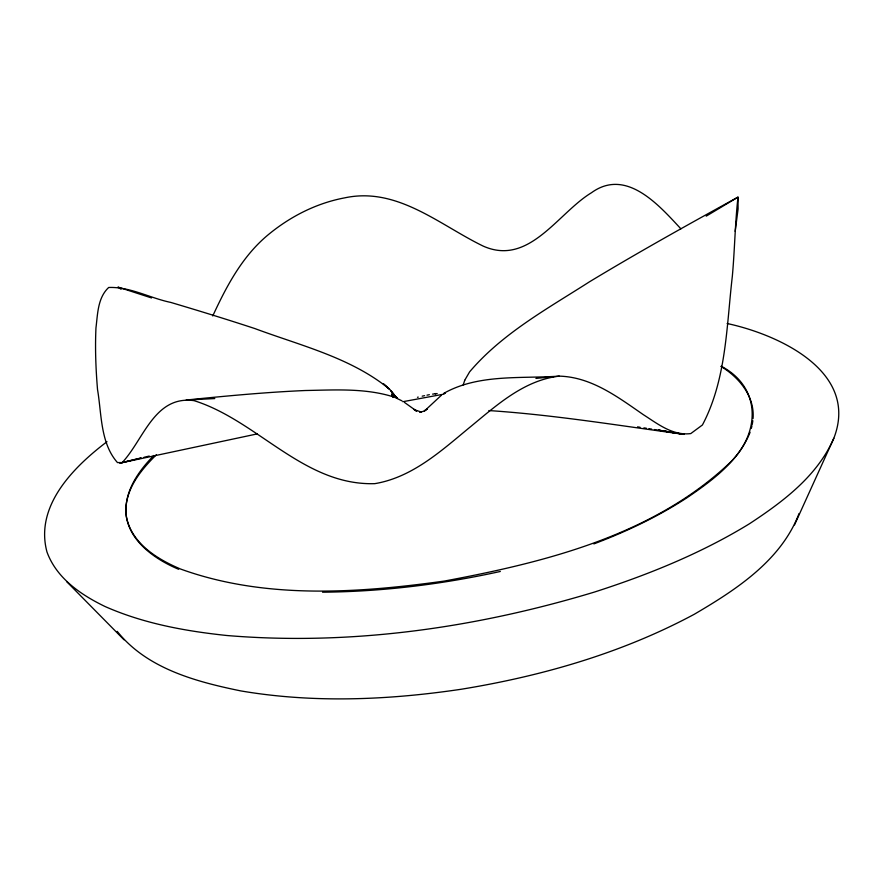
<?xml version="1.0" encoding="UTF-8"?>
<svg xmlns="http://www.w3.org/2000/svg" width="883" height="883" viewBox="0 0 883 883"><rect width="100%" height="100%" fill="white"/><g stroke="black" fill="none" stroke-linecap="round" stroke-linejoin="round"><path stroke-width="1.32" d="M753.044 418.608C754.899 396.456 739.016 377.262 720.981 366.434M752.239 424.535L752.846 420.727M735.186 231.368L738.089 208.962L738 197.13C688.034 224.591 638.21 252.339 589.414 281.843C547.471 308.719 502.228 333.399 469.613 371.864L464.756 380.22M751.323 428.387L751.941 425.827M794.523 524.91L833.817 438.288C859.589 371.732 778.927 334.624 727.139 323.509M799.038 513.542C781.135 560.595 735.881 589.855 694.281 614.27C621.919 653.122 542.03 676.058 461.246 689.248C388.388 700.076 313.719 703.321 240.838 690.914C196.114 681.753 146.92 668.696 117.218 631.367M463.211 384.911L464.734 380.297M750.097 432.273C738.552 461.279 712.151 480.606 687.184 497.615C658.023 516.632 626.378 531.621 593.851 543.917M212.759 315.959C226.567 286.081 242.383 256.092 268.2 234.757C290.264 216.512 316.445 203.156 344.69 197.858C397.173 186.578 439.326 224.812 483.156 246.081C529.016 266.578 557.824 213.134 591.422 192.77C626.102 167.527 658.873 205.099 680.881 228.829M833.817 438.288C817.349 476.114 782.89 501.787 749.402 523.796C701.069 553.409 648.232 574.756 594.391 592.074C475.816 627.912 350.672 645.859 226.865 635.506C185.287 631.135 143.576 623.53 105.121 606.544C80.938 594.855 56.567 578.299 46.976 551.996C34.558 505.981 73.532 467.052 106.986 441.71M153.841 455.473C137.958 471.544 123.3 492.714 126.28 516.434C131.468 543.376 157.119 559.116 180.529 569.016C264.757 599.48 357.085 593.21 444.226 581.08C544.723 562.35 651.853 535.771 728.541 464.016C760.086 434.844 762.349 387.913 721.323 366.268M156.401 454.712C142.064 468.895 127.825 485.86 125.993 506.798C124.028 537.879 153.156 558.619 178.653 569.292M395.187 396.268L389.8 389.447L383.266 383.708L389.502 389.171C351.026 357.648 300.728 345.65 254.922 328.586C227.019 319.403 198.929 310.783 170.761 302.416C150.011 298.123 130.066 286.633 108.675 287.483C97.649 297.792 97.715 313.984 95.96 327.924C95.011 348.476 95.817 369.05 97.527 389.546C101.688 413.873 100.243 443.145 117.472 462.582L122.196 462.56C143.609 439.833 154.415 395.22 194.061 400.65C257.648 420.551 303.807 485.827 374.811 483.652C411.798 477.482 440.518 451.522 468.42 428.443C495.44 406.401 523.078 380.341 559.259 376.136C591.433 376.975 617.934 397.118 643.321 414.657C657.658 423.807 672.669 435.893 690.771 433.586L702.415 424.988C726.433 379.635 726.499 326.357 732.316 276.456C734.733 250.055 735.031 223.465 738 197.13L706.212 216.147M441.467 395.176L424.469 410.992L427.372 408.84L426.644 409.403M426.544 409.469L423.178 411.401L419.712 412.14L421.456 412.074L414.657 409.844L416.699 411.059L413.906 409.381L416.048 410.694L404.546 402.471M443.564 393.476C478.288 373.73 520.827 378.829 559.259 376.136M417.482 397.284L418.255 397.096M122.196 462.56L141.247 457.968L119.801 463.156L257.306 433.884M143.918 457.339L149.238 456.058M422.195 396.18L424.58 395.661M500.33 571.467C441.975 584.325 382.317 591.676 322.549 592.195M402.836 401.71L444.171 394.083M426.986 395.165L429.381 394.701M432.593 394.127L437.173 393.542M535.926 378.421L553.641 376.633M214.79 398.564L186.147 400.043C225.849 396.014 265.606 392.229 305.485 390.507C335.165 389.977 365.838 387.902 394.48 397.207L402.019 400.882M445.462 393.2L444.833 393.222M488.84 410.562C554.303 414.867 619.149 425.617 684.104 434.381L658.475 430.131L676.919 433.211M637.548 426.864L640.076 427.262M643.873 427.869L646.411 428.266M648.939 428.663L651.654 429.105M654.369 429.546L663.861 431.07M665.219 431.29L684.104 434.381M151.556 297.946L118.013 287.063L121.114 289.282M393.222 394.822L395.22 396.059L392.902 394.624M394.789 395.783L397.493 398.354L394.094 395.209L395.838 396.721M66.644 581.61L124.039 639.811M395.01 395.948L393.95 394.745L395.319 396.423M390.661 390.529L394.006 394.58M392.736 396.423L391.644 394.028L393.034 397.46M435.871 393.608L435.209 393.652L435.805 393.63M393.454 394.028L391.445 391.82L394.767 395.661L393.454 394.028"/></g></svg>
